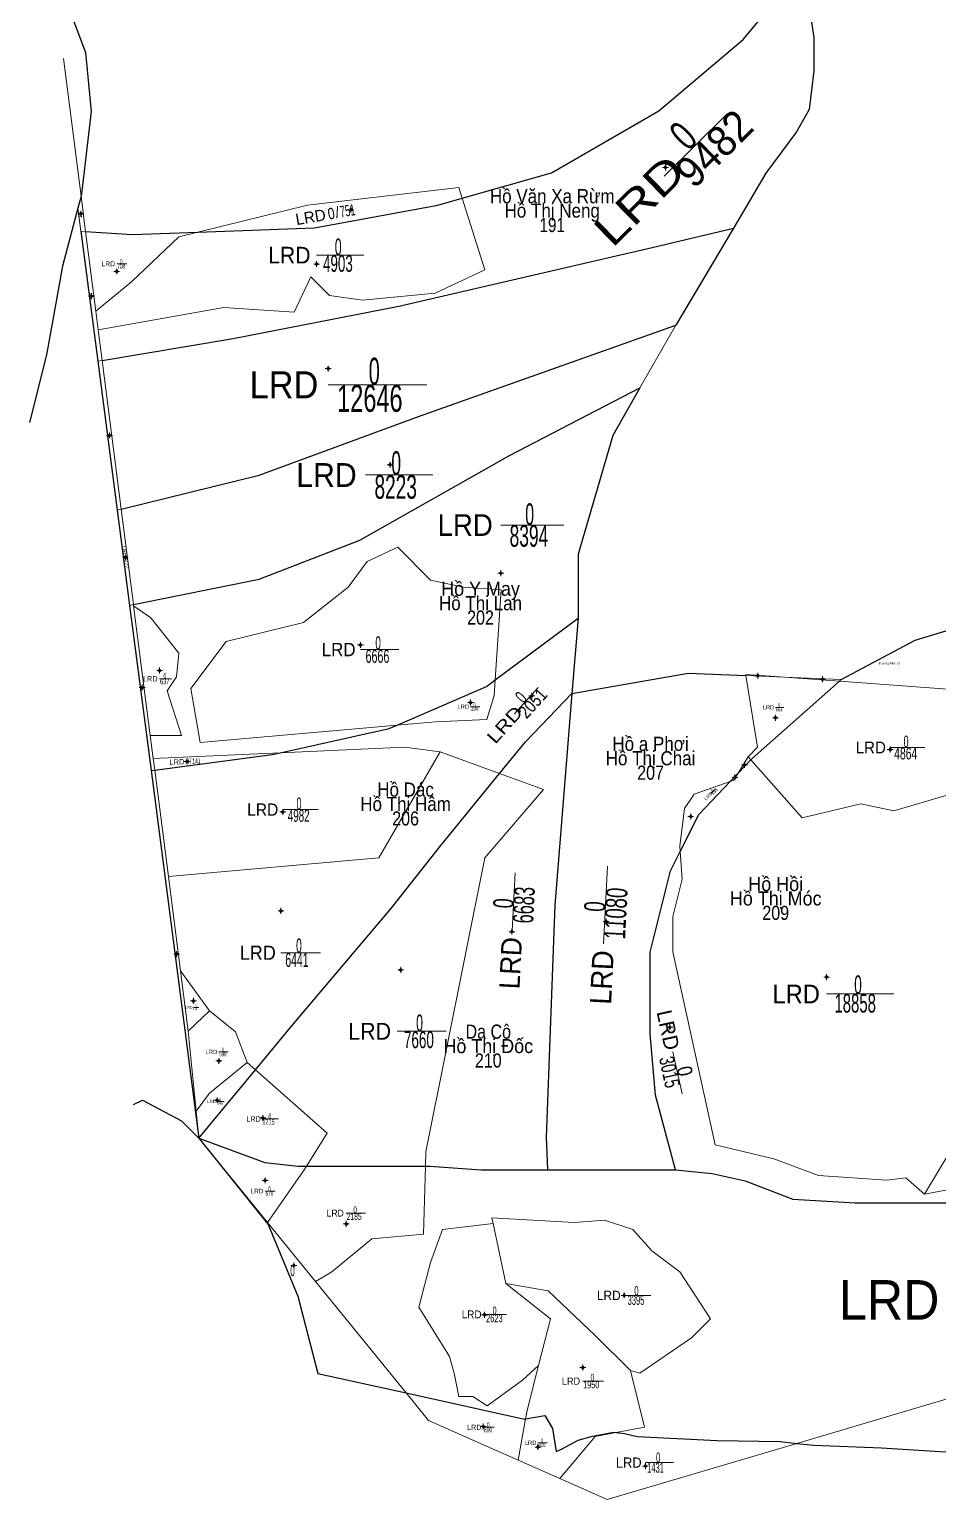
# Model space of a CAD drawing. Header units: metres. Extents: x 547480 to 554179, y 1840660 to 1842196.
# Drawn here: x 547693 to 548080, y 1840909 to 1841534 of the extents above; entities that cross this region are included whole.
import ezdxf
from ezdxf.enums import TextEntityAlignment as Align

# ---------------------------------------------------------------- set-up
doc = ezdxf.new("R2010")
doc.units = ezdxf.units.M
doc.header["$LTSCALE"] = 1.6
for name, color, linetype, lineweight in [('1', 7, 'Continuous', 13), ('10', 7, 'Continuous', 13), ('11', 7, 'Continuous', 13), ('12', 7, 'Continuous', 13), ('31', 7, 'Continuous', 25), ('32', 7, 'Continuous', 25), ('63', 7, 'Continuous', 13)]:
    doc.layers.add(name, color=color, linetype=linetype, lineweight=lineweight)
doc.layers.add('16', color=7, linetype='Continuous')

msp = doc.modelspace()

# ---------------------------------------------------------------- hatches: boundary and pattern name
at = {"layer": '11'}
for points in [[(547964.04, 1841475.37, 1), (547963.74, 1841475.37, 1)], [(547715.47, 1841455.65, 1), (547715.17, 1841455.65, 1)], [(547830.19, 1841457.36, 1), (547829.89, 1841457.36, 1)], [(547730.67, 1841431.19, 1), (547730.37, 1841431.19, 1)], [(547815.69, 1841434.29, 1), (547815.39, 1841434.29, 1)], [(547720, 1841420.64, 1), (547719.7, 1841420.64, 1)], [(547820.63, 1841389.83, 1), (547820.33, 1841389.83, 1)], [(547727.65, 1841361.48, 1), (547727.35, 1841361.48, 1)], [(547846.91, 1841348.95, 1), (547846.61, 1841348.95, 1)], [(547734.35, 1841309.63, 1), (547734.05, 1841309.63, 1)], [(547893.98, 1841302.89, 1), (547893.68, 1841302.89, 1)], [(547834.31, 1841272.37, 1), (547834.01, 1841272.37, 1)], [(547748.92, 1841261.47, 1), (547748.62, 1841261.47, 1)], [(548003.23, 1841259.27, 1), (548002.93, 1841259.27, 1)], [(548030.75, 1841257.8, 1), (548030.45, 1841257.8, 1)], [(547741.5, 1841254.25, 1), (547741.2, 1841254.25, 1)], [(547907.2, 1841250.74, 1), (547906.9, 1841250.74, 1)], [(547881.15, 1841247.87, 1), (547880.85, 1841247.87, 1)], [(548010.8, 1841241.43, 1), (548010.5, 1841241.43, 1)], [(548059.6, 1841227.91, 1), (548059.3, 1841227.91, 1)], [(547760.53, 1841222.83, 1), (547760.23, 1841222.83, 1)], [(547997.67, 1841221.36, 1), (547997.37, 1841221.36, 1)], [(547993.57, 1841216.08, 1), (547993.27, 1841216.08, 1)], [(547801.28, 1841201.37, 1), (547800.98, 1841201.37, 1)], [(547974.74, 1841199.45, 1), (547974.44, 1841199.45, 1)], [(547800.53, 1841159.33, 1), (547800.23, 1841159.33, 1)], [(547938.77, 1841154.79, 1), (547938.47, 1841154.79, 1)], [(547898.72, 1841150.48, 1), (547898.42, 1841150.48, 1)], [(547756.15, 1841140.95, 1), (547755.85, 1841140.95, 1)], [(547851.44, 1841134.22, 1), (547851.14, 1841134.22, 1)], [(548032.56, 1841131.19, 1), (548032.26, 1841131.19, 1)], [(547763.29, 1841121.04, 1), (547762.99, 1841121.04, 1)], [(547965.87, 1841109.87, 1), (547965.57, 1841109.87, 1)], [(547774.13, 1841095.51, 1), (547773.83, 1841095.51, 1)], [(547773.4, 1841078.8, 1), (547773.1, 1841078.8, 1)], [(547792.78, 1841071.28, 1), (547792.48, 1841071.28, 1)], [(547793.76, 1841044.77, 1), (547793.46, 1841044.77, 1)], [(547828.29, 1841026.25, 1), (547827.99, 1841026.25, 1)], [(547806, 1841008.57, 1), (547805.7, 1841008.57, 1)], [(547946.46, 1840995.87, 1), (547946.16, 1840995.87, 1)], [(547887.04, 1840987.63, 1), (547886.74, 1840987.63, 1)], [(547928.86, 1840965.17, 1), (547928.56, 1840965.17, 1)], [(547886.54, 1840940.13, 1), (547886.24, 1840940.13, 1)], [(547909.81, 1840931.41, 1), (547909.51, 1840931.41, 1)], [(547955.46, 1840923.31, 1), (547955.16, 1840923.31, 1)]]:
    msp.add_hatch(color=256, dxfattribs=at).paths.add_polyline_path(points)

# ---------------------------------------------------------------- linework, layer by layer
at = {"layer": '1'}
msp.add_lwpolyline([(547890.54, 1841026.4), (547869.01, 1841023.87), (547864.01, 1841009.87), (547859.01, 1840990.87), (547872.01, 1840969.87), (547874.01, 1840962.87), (547876.01, 1840952.87), (547882.01, 1840952.87), (547888.01, 1840948.87), (547903.01, 1840959.87), (547909.93, 1840966.04)], dxfattribs=at)
at = {"layer": '10'}
for p, q in [((547746.07, 1841224.08), (547800.02, 1841226.5)), ((547893.31, 1841217.67), (547868.01, 1841226.87)), ((547999.01, 1841224.87), (547994.8, 1841217.85)), ((547999.01, 1841224.87), (548000.2, 1841223.52)), ((547789.51, 1841091.79), (547786.01, 1841094.87)), ((547896.01, 1841000.87), (547890.54, 1841026.4)), ((547901.19, 1840925.85), (547904.38, 1840943.4)), ((547901.19, 1840925.85), (547918.97, 1840917.97))]:
    msp.add_line(p, q, dxfattribs=at)
for points in [[(547707.87, 1841521.65), (547715.38, 1841463.18), (547717.31, 1841448.13), (547721.66, 1841414.26), (547722.68, 1841406.32), (547724.35, 1841393.34), (547732.47, 1841330.06), (547737.67, 1841289.55), (547737.73, 1841289.07), (547744.81, 1841233.87), (547746.07, 1841224.08), (547746.7, 1841219.17), (547752.51, 1841173.88), (547757.65, 1841133.86), (547760.94, 1841108.22), (547764.31, 1841074.15), (547765.44, 1841062.73), (547794.67, 1841026.82), (547815.11, 1841001.73), (547853.62, 1840954.41)], [(547722.68, 1841406.32), (547776.01, 1841415.87), (547806.01, 1841413.87), (547813.01, 1841428.87), (547821.01, 1841420.87), (547835.01, 1841418.87), (547866.01, 1841421.87), (547887.01, 1841431.87), (547877.46, 1841462.26)], [(547877.46, 1841462.26), (547876.01, 1841466.87), (547811.63, 1841459.37), (547765.04, 1841447.85)], [(547765.04, 1841447.85), (547757.01, 1841445.87), (547737.01, 1841426.87), (547721.66, 1841414.26)], [(547891.45, 1841257.48), (547894.01, 1841295.87), (547878.01, 1841296.87), (547864.01, 1841299.87), (547850.01, 1841313.87), (547837.01, 1841307.87), (547829.01, 1841296.87), (547810.01, 1841281.87), (547777.01, 1841273.87), (547762.01, 1841253.87), (547766.01, 1841230.87), (547849.78, 1841238.27)], [(547737.73, 1841289.07), (547745.01, 1841283.87), (547757.01, 1841268.87), (547756.01, 1841258.87), (547752.01, 1841252.87), (547758.01, 1841233.87), (547744.81, 1841233.87)], [(547891.45, 1841257.48), (547891.01, 1841250.87), (547887.85, 1841240.73), (547866.06, 1841239.71), (547849.78, 1841238.27)], [(547998.1, 1841259.34), (547998.01, 1841259.87), (548014.5, 1841258.66)], [(547999.01, 1841224.87), (548003.01, 1841228.87), (547998.1, 1841259.34)], [(548014.5, 1841258.66), (548037.82, 1841256.94), (548118.36, 1841251.02), (548134.01, 1841249.87)], [(547868.01, 1841226.87), (547842.01, 1841181.87), (547752.51, 1841173.88)], [(547800.02, 1841226.5), (547853.01, 1841228.87), (547868.01, 1841226.87)], [(547861.84, 1841050.77), (547862.01, 1841056.87), (547887.01, 1841181.87), (547912.01, 1841210.87), (547893.31, 1841217.67)], [(547994.8, 1841217.85), (547993.01, 1841214.87), (547991.42, 1841214.31)], [(548000.2, 1841223.52), (548022.01, 1841198.87), (548047.01, 1841204.87), (548061.01, 1841201.87), (548085.01, 1841208.87), (548096.01, 1841201.87)], [(547991.42, 1841214.31), (547976.01, 1841208.87), (547972.01, 1841202.87), (547970.01, 1841186.87), (547970.17, 1841184.58)], [(548074.01, 1841038.87), (548095.01, 1841073.87), (548096.01, 1841201.87)], [(547970.17, 1841184.58), (547971.01, 1841172.87), (547967.01, 1841156.87), (547967.01, 1841141.87), (547985.01, 1841059.87), (548010.01, 1841053.87), (548029.01, 1841046.87), (548058.01, 1841044.87), (548066.01, 1841045.87), (548074.01, 1841038.87)], [(547770.01, 1841116.87), (547781.01, 1841107.87), (547786.01, 1841094.87)], [(547786.01, 1841094.87), (547770.01, 1841081.87), (547764.31, 1841074.15)], [(547811.2, 1841050.77), (547820.01, 1841064.87), (547789.51, 1841091.79)], [(547794.67, 1841026.82), (547810.01, 1841048.87), (547811.2, 1841050.77)], [(547815.11, 1841001.73), (547822.01, 1841005.87), (547839.01, 1841019.87), (547861.01, 1841021.87), (547861.84, 1841050.77)], [(548099.64, 1841045.13), (548095.01, 1841042.87), (548074.01, 1841038.87)], [(547890.54, 1841026.4), (547890.01, 1841028.87), (547925.01, 1841026.87), (547938.01, 1841027.87), (547950.01, 1841023.87), (547958.01, 1841014.87), (547970.01, 1841005.87), (547983.01, 1840985.87), (547975.01, 1840977.87), (547953.01, 1840962.87), (547949.01, 1840963.87)], [(547909.93, 1840966.04), (547915.01, 1840985.87), (547896.01, 1841000.87)], [(547896.01, 1841000.87), (547914.01, 1840997.87), (547934.01, 1840978.87), (547949.01, 1840963.87)], [(548019.7, 1840932.96), (548169.49, 1840977.35), (548208.63, 1840988.95), (548210.2, 1840989.41)], [(547904.38, 1840943.4), (547905.01, 1840946.87), (547909.93, 1840966.04)], [(547949.01, 1840963.87), (547955.01, 1840939.87), (547942.96, 1840937.57)], [(547853.62, 1840954.41), (547863.13, 1840942.73), (547901.19, 1840925.85)], [(547942.96, 1840937.57), (547934.01, 1840935.87), (547918.97, 1840917.97)], [(547918.97, 1840917.97), (547939.06, 1840909.06), (548019.7, 1840932.96)]]:
    msp.add_lwpolyline(points, dxfattribs=at)
at = {"layer": '10', "lineweight": 25}
for points in [[(547737.65, 1841077), (547741.47, 1841078.81), (547758.09, 1841070.13), (547765.44, 1841062.73)], [(547765.44, 1841062.73), (547794.95, 1841026.02), (547807.52, 1840995.57), (547816.04, 1840962.71), (547853.62, 1840954.41)], [(548019.7, 1840932.96), (548027.03, 1840932.17), (548055.8, 1840931.07), (548080.63, 1840929.53), (548093.95, 1840929.08), (548100.78, 1840927.54), (548108.38, 1840927.09), (548112.76, 1840925.34), (548118.77, 1840925.12), (548125.75, 1840923.77), (548138.61, 1840920.45), (548150.94, 1840916.04), (548156.94, 1840915.03), (548167.28, 1840914.43), (548169.49, 1840977.35)], [(547853.62, 1840954.41), (547903.88, 1840943.31), (547904.38, 1840943.4)], [(547904.38, 1840943.4), (547912.63, 1840944.85), (547915.89, 1840939.22), (547917.43, 1840929.47), (547919.69, 1840930.44), (547926.71, 1840934.36), (547932.9, 1840936.06), (547941.81, 1840937.7), (547942.96, 1840937.57)], [(547942.96, 1840937.57), (547946.45, 1840937.19), (547951.89, 1840935.9), (547985.85, 1840934.15), (548012.71, 1840933.71), (548019.7, 1840932.96)]]:
    msp.add_lwpolyline(points, dxfattribs=at)
at = {"layer": '11'}
for p, q in [((547963.26, 1841475.37), (547962.64, 1841475.37)), ((547963.89, 1841476.62), (547963.89, 1841476)), ((547963.89, 1841474.74), (547963.89, 1841474.12)), ((547965.14, 1841475.37), (547964.52, 1841475.37)), ((547714.7, 1841455.65), (547714.07, 1841455.65)), ((547715.32, 1841456.9), (547715.32, 1841456.28)), ((547715.32, 1841455.02), (547715.32, 1841454.4)), ((547716.57, 1841455.65), (547715.95, 1841455.65)), ((547829.42, 1841457.36), (547828.79, 1841457.36)), ((547830.04, 1841458.61), (547830.04, 1841457.98)), ((547830.04, 1841456.74), (547830.04, 1841456.11)), ((547831.29, 1841457.36), (547830.66, 1841457.36)), ((547729.9, 1841431.19), (547729.27, 1841431.19)), ((547730.52, 1841432.44), (547730.52, 1841431.82)), ((547730.52, 1841430.56), (547730.52, 1841429.94)), ((547731.77, 1841431.19), (547731.14, 1841431.19)), ((547814.92, 1841434.29), (547814.29, 1841434.29)), ((547815.54, 1841435.54), (547815.54, 1841434.92)), ((547815.54, 1841433.66), (547815.54, 1841433.04)), ((547816.79, 1841434.29), (547816.16, 1841434.29)), ((547719.22, 1841420.64), (547718.6, 1841420.64)), ((547719.85, 1841421.89), (547719.85, 1841421.26)), ((547719.85, 1841420.02), (547719.85, 1841419.39)), ((547721.1, 1841420.64), (547720.48, 1841420.64)), ((547819.86, 1841389.83), (547819.23, 1841389.83)), ((547820.48, 1841391.08), (547820.48, 1841390.46)), ((547820.48, 1841389.2), (547820.48, 1841388.58)), ((547821.73, 1841389.83), (547821.1, 1841389.83)), ((547726.88, 1841361.48), (547726.25, 1841361.48)), ((547727.5, 1841362.73), (547727.5, 1841362.1)), ((547728.75, 1841361.48), (547728.12, 1841361.48)), ((547727.5, 1841360.86), (547727.5, 1841360.23)), ((547846.14, 1841348.95), (547845.51, 1841348.95)), ((547846.76, 1841350.2), (547846.76, 1841349.58)), ((547848.01, 1841348.95), (547847.38, 1841348.95)), ((547846.76, 1841348.32), (547846.76, 1841347.7)), ((547733.57, 1841309.63), (547732.95, 1841309.63)), ((547734.2, 1841310.88), (547734.2, 1841310.26)), ((547734.2, 1841309), (547734.2, 1841308.38)), ((547735.45, 1841309.63), (547734.82, 1841309.63)), ((547893.2, 1841302.89), (547892.58, 1841302.89)), ((547893.83, 1841304.14), (547893.83, 1841303.52)), ((547893.83, 1841302.26), (547893.83, 1841301.64)), ((547895.08, 1841302.89), (547894.45, 1841302.89)), ((547833.54, 1841272.37), (547832.91, 1841272.37)), ((547834.16, 1841273.62), (547834.16, 1841273)), ((547834.16, 1841271.74), (547834.16, 1841271.12)), ((547835.41, 1841272.37), (547834.78, 1841272.37)), ((547748.14, 1841261.47), (547747.52, 1841261.47)), ((547748.77, 1841262.72), (547748.77, 1841262.1)), ((547750.02, 1841261.47), (547749.4, 1841261.47)), ((547741.35, 1841255.5), (547741.35, 1841254.88)), ((547748.77, 1841260.84), (547748.77, 1841260.22)), ((548002.45, 1841259.27), (548001.83, 1841259.27)), ((548003.08, 1841260.52), (548003.08, 1841259.9)), ((548003.08, 1841258.64), (548003.08, 1841258.02)), ((548004.33, 1841259.27), (548003.7, 1841259.27)), ((548029.98, 1841257.8), (548029.35, 1841257.8)), ((548030.6, 1841259.05), (548030.6, 1841258.42)), ((548030.6, 1841257.18), (548030.6, 1841256.55)), ((548031.85, 1841257.8), (548031.22, 1841257.8)), ((547740.72, 1841254.25), (547740.1, 1841254.25)), ((547741.35, 1841253.62), (547741.35, 1841253)), ((547742.6, 1841254.25), (547741.98, 1841254.25)), ((547881, 1841249.12), (547881, 1841248.5)), ((547906.42, 1841250.74), (547905.8, 1841250.74)), ((547907.05, 1841251.99), (547907.05, 1841251.36)), ((547907.05, 1841250.12), (547907.05, 1841249.49)), ((547908.3, 1841250.74), (547907.68, 1841250.74)), ((547880.38, 1841247.87), (547879.75, 1841247.87)), ((547881, 1841247.24), (547881, 1841246.62)), ((547882.25, 1841247.87), (547881.62, 1841247.87)), ((548010.65, 1841242.68), (548010.65, 1841242.06)), ((548010.02, 1841241.43), (548009.4, 1841241.43)), ((548010.65, 1841240.8), (548010.65, 1841240.18)), ((548011.9, 1841241.43), (548011.28, 1841241.43)), ((547760.38, 1841224.08), (547760.38, 1841223.46)), ((548058.82, 1841227.91), (548058.2, 1841227.91)), ((548059.45, 1841229.16), (548059.45, 1841228.54)), ((548059.45, 1841227.28), (548059.45, 1841226.66)), ((548060.7, 1841227.91), (548060.07, 1841227.91)), ((547759.76, 1841222.83), (547759.13, 1841222.83)), ((547760.38, 1841222.2), (547760.38, 1841221.58)), ((547761.63, 1841222.83), (547761, 1841222.83)), ((547996.9, 1841221.36), (547996.27, 1841221.36)), ((547997.52, 1841222.61), (547997.52, 1841221.98)), ((547997.52, 1841220.74), (547997.52, 1841220.11)), ((547998.77, 1841221.36), (547998.14, 1841221.36)), ((547992.8, 1841216.08), (547992.17, 1841216.08)), ((547993.42, 1841217.33), (547993.42, 1841216.7)), ((547993.42, 1841215.46), (547993.42, 1841214.83)), ((547994.67, 1841216.08), (547994.04, 1841216.08)), ((547800.5, 1841201.37), (547799.88, 1841201.37)), ((547801.13, 1841202.62), (547801.13, 1841202)), ((547801.13, 1841200.74), (547801.13, 1841200.12)), ((547802.38, 1841201.37), (547801.76, 1841201.37)), ((547973.96, 1841199.45), (547973.34, 1841199.45)), ((547974.59, 1841200.7), (547974.59, 1841200.08)), ((547974.59, 1841198.82), (547974.59, 1841198.2)), ((547975.84, 1841199.45), (547975.21, 1841199.45)), ((547799.76, 1841159.33), (547799.13, 1841159.33)), ((547800.38, 1841160.58), (547800.38, 1841159.96)), ((547800.38, 1841158.7), (547800.38, 1841158.08)), ((547801.63, 1841159.33), (547801, 1841159.33)), ((547938.62, 1841156.04), (547938.62, 1841155.42)), ((547897.95, 1841150.48), (547897.32, 1841150.48)), ((547898.57, 1841151.73), (547898.57, 1841151.1)), ((547898.57, 1841149.86), (547898.57, 1841149.23)), ((547899.82, 1841150.48), (547899.2, 1841150.48)), ((547938, 1841154.79), (547937.37, 1841154.79)), ((547938.62, 1841154.16), (547938.62, 1841153.54)), ((547939.87, 1841154.79), (547939.24, 1841154.79)), ((547755.38, 1841140.95), (547754.75, 1841140.95)), ((547756, 1841142.2), (547756, 1841141.58)), ((547756, 1841140.32), (547756, 1841139.7)), ((547757.25, 1841140.95), (547756.62, 1841140.95)), ((547850.66, 1841134.22), (547850.04, 1841134.22)), ((547851.29, 1841135.47), (547851.29, 1841134.84)), ((547851.29, 1841133.6), (547851.29, 1841132.97)), ((547852.54, 1841134.22), (547851.92, 1841134.22)), ((548031.78, 1841131.19), (548031.16, 1841131.19)), ((548032.41, 1841132.44), (548032.41, 1841131.82)), ((548032.41, 1841130.56), (548032.41, 1841129.94)), ((548033.66, 1841131.19), (548033.04, 1841131.19)), ((547762.52, 1841121.04), (547761.89, 1841121.04)), ((547763.14, 1841122.29), (547763.14, 1841121.66)), ((547763.14, 1841120.42), (547763.14, 1841119.79)), ((547764.39, 1841121.04), (547763.76, 1841121.04)), ((547965.1, 1841109.87), (547964.47, 1841109.87)), ((547965.72, 1841111.12), (547965.72, 1841110.5)), ((547965.72, 1841109.24), (547965.72, 1841108.62)), ((547966.97, 1841109.87), (547966.34, 1841109.87)), ((547773.36, 1841095.51), (547772.73, 1841095.51)), ((547773.98, 1841096.76), (547773.98, 1841096.14)), ((547773.98, 1841094.88), (547773.98, 1841094.26)), ((547775.23, 1841095.51), (547774.6, 1841095.51)), ((547773.25, 1841080.05), (547773.25, 1841079.42)), ((547772.62, 1841078.8), (547772, 1841078.8)), ((547773.25, 1841078.18), (547773.25, 1841077.55)), ((547774.5, 1841078.8), (547773.88, 1841078.8)), ((547792, 1841071.28), (547791.38, 1841071.28)), ((547792.63, 1841072.53), (547792.63, 1841071.9)), ((547792.63, 1841070.66), (547792.63, 1841070.03)), ((547793.88, 1841071.28), (547793.26, 1841071.28)), ((547792.98, 1841044.77), (547792.36, 1841044.77)), ((547793.61, 1841046.02), (547793.61, 1841045.4)), ((547793.61, 1841044.14), (547793.61, 1841043.52)), ((547794.86, 1841044.77), (547794.24, 1841044.77)), ((547827.52, 1841026.25), (547826.89, 1841026.25)), ((547828.14, 1841027.5), (547828.14, 1841026.88)), ((547828.14, 1841025.62), (547828.14, 1841025)), ((547829.39, 1841026.25), (547828.76, 1841026.25)), ((547805.22, 1841008.57), (547804.6, 1841008.57)), ((547805.85, 1841009.82), (547805.85, 1841009.2)), ((547805.85, 1841007.94), (547805.85, 1841007.32)), ((547807.1, 1841008.57), (547806.48, 1841008.57)), ((547945.69, 1840995.87), (547945.06, 1840995.87)), ((547946.31, 1840997.12), (547946.31, 1840996.5)), ((547946.31, 1840995.24), (547946.31, 1840994.62)), ((547947.56, 1840995.87), (547946.94, 1840995.87)), ((547886.26, 1840987.63), (547885.64, 1840987.63)), ((547886.89, 1840988.88), (547886.89, 1840988.26)), ((547886.89, 1840987), (547886.89, 1840986.38)), ((547888.14, 1840987.63), (547887.52, 1840987.63)), ((547928.08, 1840965.17), (547927.46, 1840965.17)), ((547928.71, 1840966.42), (547928.71, 1840965.8)), ((547928.71, 1840964.54), (547928.71, 1840963.92)), ((547929.96, 1840965.17), (547929.33, 1840965.17)), ((547885.76, 1840940.13), (547885.14, 1840940.13)), ((547886.39, 1840941.38), (547886.39, 1840940.76)), ((547886.39, 1840939.5), (547886.39, 1840938.88)), ((547887.64, 1840940.13), (547887.02, 1840940.13)), ((547909.04, 1840931.41), (547908.41, 1840931.41)), ((547909.66, 1840932.66), (547909.66, 1840932.04)), ((547909.66, 1840930.78), (547909.66, 1840930.16)), ((547910.91, 1840931.41), (547910.28, 1840931.41)), ((547955.31, 1840924.56), (547955.31, 1840923.94)), ((547954.69, 1840923.31), (547954.06, 1840923.31)), ((547955.31, 1840922.68), (547955.31, 1840922.06)), ((547956.56, 1840923.31), (547955.94, 1840923.31))]:
    msp.add_line(p, q, dxfattribs=at)
for points in [[(547963.89, 1841476), (547963.26, 1841475.37), (547963.89, 1841474.74), (547964.52, 1841475.37)], [(547715.32, 1841456.28), (547714.7, 1841455.65), (547715.32, 1841455.02), (547715.95, 1841455.65)], [(547830.04, 1841457.98), (547829.42, 1841457.36), (547830.04, 1841456.74), (547830.66, 1841457.36)], [(547730.52, 1841431.82), (547729.9, 1841431.19), (547730.52, 1841430.56), (547731.14, 1841431.19)], [(547815.54, 1841434.92), (547814.92, 1841434.29), (547815.54, 1841433.66), (547816.16, 1841434.29)], [(547719.85, 1841421.26), (547719.22, 1841420.64), (547719.85, 1841420.02), (547720.48, 1841420.64)], [(547820.48, 1841390.46), (547819.86, 1841389.83), (547820.48, 1841389.2), (547821.1, 1841389.83)], [(547727.5, 1841362.1), (547726.88, 1841361.48), (547727.5, 1841360.86), (547728.12, 1841361.48)], [(547846.76, 1841349.58), (547846.14, 1841348.95), (547846.76, 1841348.32), (547847.38, 1841348.95)], [(547734.2, 1841310.26), (547733.57, 1841309.63), (547734.2, 1841309), (547734.82, 1841309.63)], [(547893.83, 1841303.52), (547893.2, 1841302.89), (547893.83, 1841302.26), (547894.45, 1841302.89)], [(547834.16, 1841273), (547833.54, 1841272.37), (547834.16, 1841271.74), (547834.78, 1841272.37)], [(547748.77, 1841262.1), (547748.14, 1841261.47), (547748.77, 1841260.84), (547749.4, 1841261.47)], [(548003.08, 1841259.9), (548002.45, 1841259.27), (548003.08, 1841258.64), (548003.7, 1841259.27)], [(548030.6, 1841258.42), (548029.98, 1841257.8), (548030.6, 1841257.18), (548031.22, 1841257.8)], [(547741.35, 1841254.88), (547740.72, 1841254.25), (547741.35, 1841253.62), (547741.98, 1841254.25)], [(547907.05, 1841251.36), (547906.42, 1841250.74), (547907.05, 1841250.12), (547907.68, 1841250.74)], [(547881, 1841248.5), (547880.38, 1841247.87), (547881, 1841247.24), (547881.62, 1841247.87)], [(548010.65, 1841242.06), (548010.02, 1841241.43), (548010.65, 1841240.8), (548011.28, 1841241.43)], [(548059.45, 1841228.54), (548058.82, 1841227.91), (548059.45, 1841227.28), (548060.07, 1841227.91)], [(547760.38, 1841223.46), (547759.76, 1841222.83), (547760.38, 1841222.2), (547761, 1841222.83)], [(547997.52, 1841221.98), (547996.9, 1841221.36), (547997.52, 1841220.74), (547998.14, 1841221.36)], [(547993.42, 1841216.7), (547992.8, 1841216.08), (547993.42, 1841215.46), (547994.04, 1841216.08)], [(547801.13, 1841202), (547800.5, 1841201.37), (547801.13, 1841200.74), (547801.76, 1841201.37)], [(547974.59, 1841200.08), (547973.96, 1841199.45), (547974.59, 1841198.82), (547975.21, 1841199.45)], [(547800.38, 1841159.96), (547799.76, 1841159.33), (547800.38, 1841158.7), (547801, 1841159.33)], [(547938.62, 1841155.42), (547938, 1841154.79), (547938.62, 1841154.16), (547939.24, 1841154.79)], [(547898.57, 1841151.1), (547897.95, 1841150.48), (547898.57, 1841149.86), (547899.2, 1841150.48)], [(547756, 1841141.58), (547755.38, 1841140.95), (547756, 1841140.32), (547756.62, 1841140.95)], [(547851.29, 1841134.84), (547850.66, 1841134.22), (547851.29, 1841133.6), (547851.92, 1841134.22)], [(548032.41, 1841131.82), (548031.78, 1841131.19), (548032.41, 1841130.56), (548033.04, 1841131.19)], [(547763.14, 1841121.66), (547762.52, 1841121.04), (547763.14, 1841120.42), (547763.76, 1841121.04)], [(547965.72, 1841110.5), (547965.1, 1841109.87), (547965.72, 1841109.24), (547966.34, 1841109.87)], [(547773.98, 1841096.14), (547773.36, 1841095.51), (547773.98, 1841094.88), (547774.6, 1841095.51)], [(547773.25, 1841079.42), (547772.62, 1841078.8), (547773.25, 1841078.18), (547773.88, 1841078.8)], [(547792.63, 1841071.9), (547792, 1841071.28), (547792.63, 1841070.66), (547793.26, 1841071.28)], [(547793.61, 1841045.4), (547792.98, 1841044.77), (547793.61, 1841044.14), (547794.24, 1841044.77)], [(547828.14, 1841026.88), (547827.52, 1841026.25), (547828.14, 1841025.62), (547828.76, 1841026.25)], [(547805.85, 1841009.2), (547805.22, 1841008.57), (547805.85, 1841007.94), (547806.48, 1841008.57)], [(547946.31, 1840996.5), (547945.69, 1840995.87), (547946.31, 1840995.24), (547946.94, 1840995.87)], [(547886.89, 1840988.26), (547886.26, 1840987.63), (547886.89, 1840987), (547887.52, 1840987.63)], [(547928.71, 1840965.8), (547928.08, 1840965.17), (547928.71, 1840964.54), (547929.33, 1840965.17)], [(547886.39, 1840940.76), (547885.76, 1840940.13), (547886.39, 1840939.5), (547887.02, 1840940.13)], [(547909.66, 1840932.04), (547909.04, 1840931.41), (547909.66, 1840930.78), (547910.28, 1840931.41)], [(547955.31, 1840923.94), (547954.69, 1840923.31), (547955.31, 1840922.68), (547955.94, 1840923.31)]]:
    msp.add_lwpolyline(points, close=True, dxfattribs=at)
for centre in [(547963.89, 1841475.37), (547715.32, 1841455.65), (547830.04, 1841457.36), (547730.52, 1841431.19), (547815.54, 1841434.29), (547719.85, 1841420.64), (547820.48, 1841389.83), (547727.5, 1841361.48), (547846.76, 1841348.95), (547734.2, 1841309.63), (547893.83, 1841302.89), (547834.16, 1841272.37), (547748.77, 1841261.47), (548003.08, 1841259.27), (548030.6, 1841257.8), (547741.35, 1841254.25), (547907.05, 1841250.74), (547881, 1841247.87), (548010.65, 1841241.43), (548059.45, 1841227.91), (547760.38, 1841222.83), (547997.52, 1841221.36), (547993.42, 1841216.08), (547801.13, 1841201.37), (547974.59, 1841199.45), (547800.38, 1841159.33), (547938.62, 1841154.79), (547898.57, 1841150.48), (547756, 1841140.95), (547851.29, 1841134.22), (548032.41, 1841131.19), (547763.14, 1841121.04), (547965.72, 1841109.87), (547773.98, 1841095.51), (547773.25, 1841078.8), (547792.63, 1841071.28), (547793.61, 1841044.77), (547828.14, 1841026.25), (547805.85, 1841008.57), (547946.31, 1840995.87), (547886.89, 1840987.63), (547928.71, 1840965.17), (547886.39, 1840940.13), (547909.66, 1840931.41), (547955.31, 1840923.31)]:
    msp.add_circle(centre, 0.15, dxfattribs=at)
at = {"layer": '12'}
for p, q in [((547714, 1841457.98), (547715.26, 1841448.26)), ((547715.26, 1841448.26), (547717.31, 1841448.13)), ((547722.45, 1841393.02), (547724.35, 1841393.34)), ((547730.7, 1841329.62), (547732.47, 1841330.06)), ((547735.96, 1841289.2), (547737.67, 1841289.55)), ((548037.82, 1841256.94), (548038.62, 1841257.65))]:
    msp.add_line(p, q, dxfattribs=at)
for points in [[(547968.33, 1841408.35), (547966.11, 1841404.61), (547953.03, 1841381.7)], [(547998.1, 1841259.34), (548014.5, 1841258.66), (548038.62, 1841257.65)], [(547991.42, 1841214.31), (547994.8, 1841217.85), (548000.2, 1841223.52)]]:
    msp.add_lwpolyline(points, dxfattribs=at)
at = {"layer": '31'}
for points in [[(547699.63, 1841568.34), (547708.11, 1841548.87), (547717.23, 1841524.17), (547719.72, 1841499.13), (547715.62, 1841464.1), (547715.38, 1841463.18), (547714, 1841457.98)], [(547714, 1841457.98), (547707.51, 1841433.46), (547700.72, 1841395.65), (547693.4, 1841366.87)]]:
    msp.add_lwpolyline(points, dxfattribs=at)
at = {"layer": '32'}
for p, q in [((547745.11, 1841218.96), (547746.7, 1841219.17)), ((547765.44, 1841062.73), (547789.51, 1841091.79)), ((547913.75, 1841049.21), (547968.17, 1841049.21))]:
    msp.add_line(p, q, dxfattribs=at)
for points in [[(547877.46, 1841462.26), (547915.45, 1841473.12), (547961.04, 1841499.38), (547996.95, 1841529.78), (548019.94, 1841557.39)], [(548019.94, 1841557.39), (548024.96, 1841543.59), (548027, 1841530.67), (548027, 1841516.38), (548024.96, 1841500.06), (548019.52, 1841490.54), (548006.61, 1841472.86), (547992.81, 1841449.6), (547968.33, 1841408.35)], [(547765.04, 1841447.85), (547814.62, 1841449.63), (547867.11, 1841459.3), (547877.46, 1841462.26)], [(547724.35, 1841393.34), (547780.09, 1841402.64), (547850.53, 1841416.46), (547958.27, 1841441.34), (547992.81, 1841449.6)], [(547715.26, 1841448.26), (547722.45, 1841393.02), (547730.7, 1841329.62), (547735.96, 1841289.2), (547745.11, 1841218.96), (547765.44, 1841062.73)], [(547717.31, 1841448.13), (547737.27, 1841446.86), (547765.04, 1841447.85)], [(547732.47, 1841330.06), (547791.14, 1841344.6), (547858.82, 1841369.47), (547968.33, 1841408.35)], [(547737.67, 1841289.55), (547791.14, 1841300.37), (547833.96, 1841316.96), (547897.5, 1841352.89), (547953.03, 1841381.7)], [(547953.03, 1841381.7), (547941.47, 1841361.47), (547926.68, 1841310.93), (547926.68, 1841283.81), (547924.09, 1841251.75)], [(548038.62, 1841257.65), (548070.08, 1841274.47), (548101.79, 1841284.1), (548123.22, 1841288.36), (548118.36, 1841251.02), (548115.48, 1841228.96)], [(547849.78, 1841238.27), (547887.83, 1841254.77), (547891.45, 1841257.48), (547926.68, 1841283.81)], [(547924.09, 1841251.75), (547973.5, 1841260.37), (547998.1, 1841259.34)], [(548000.2, 1841223.52), (548000.73, 1841224.07), (548037.82, 1841256.94)], [(547893.31, 1841217.67), (547904.3, 1841231.12), (547924.09, 1841251.75)], [(547924.09, 1841251.75), (547916.83, 1841161.78), (547913.13, 1841063.17), (547913.75, 1841049.21)], [(547800.02, 1841226.5), (547846.39, 1841236.8), (547849.78, 1841238.27)], [(547746.7, 1841219.17), (547796.66, 1841225.75), (547800.02, 1841226.5)], [(547789.51, 1841091.79), (547804.98, 1841110.47), (547847.07, 1841160.15), (547868.36, 1841187.12), (547893.31, 1841217.67)], [(547970.17, 1841184.58), (547977.99, 1841200.23), (547991.42, 1841214.31)], [(547968.17, 1841049.21), (547959.58, 1841081.05), (547957.41, 1841107.05), (547957.41, 1841141.72), (547966.08, 1841176.39), (547970.17, 1841184.58)], [(547765.44, 1841062.73), (547793.56, 1841052.33), (547807.59, 1841050.77), (547811.2, 1841050.77), (547861.84, 1841050.77)], [(547861.84, 1841050.77), (547863.72, 1841050.77), (547885.54, 1841049.21), (547913.75, 1841049.21)], [(547968.17, 1841049.21), (547983.77, 1841047.65), (547997.8, 1841044.53), (548018.07, 1841036.73), (548044.57, 1841035.17), (548099.14, 1841035.17)]]:
    msp.add_lwpolyline(points, dxfattribs=at)
at = {"layer": '32', "lineweight": 13}
msp.add_lwpolyline([(547760.94, 1841108.22), (547770.01, 1841116.87), (547757.65, 1841133.86)], dxfattribs=at)
at = {"layer": '63'}
for p, q in [((547963.26, 1841471.62), (547990.15, 1841498.1)), ((547715.4, 1841455.08), (547715.51, 1841454.2)), ((547815.54, 1841438.07), (547835.61, 1841438.07)), ((547730.52, 1841434.41), (547734.88, 1841434.41)), ((547820.48, 1841382.97), (547862.33, 1841382.97)), ((547836.26, 1841344.62), (547864.89, 1841344.62)), ((547893.83, 1841323.35), (547920.63, 1841323.35)), ((547834.16, 1841270.42), (547850.56, 1841270.42)), ((547748.77, 1841258.02), (547753.86, 1841258.02)), ((547899.66, 1841243.04), (547909.75, 1841254.22)), ((547881, 1841246.11), (547884.87, 1841246.11)), ((548010.65, 1841245.84), (548014.21, 1841245.84)), ((548059.45, 1841228.78), (548074.16, 1841228.78)), ((547997.47, 1841221.41), (547997.57, 1841221.58)), ((547983.2, 1841209.27), (547985.1, 1841211.26)), ((547993.43, 1841216.01), (547993.5, 1841216.09)), ((547801.13, 1841202.39), (547816.17, 1841202.39)), ((547898.73, 1841150.87), (547899.99, 1841175.43)), ((547937.54, 1841145.36), (547939.22, 1841178.27)), ((547800.38, 1841141.53), (547817.12, 1841141.53)), ((548032.41, 1841124), (548060.97, 1841124)), ((547763.14, 1841118.32), (547765.38, 1841118.32)), ((547849.79, 1841108.13), (547870.55, 1841108.13)), ((547773.98, 1841099.36), (547777.88, 1841099.36)), ((547967.02, 1841099.4), (547970.95, 1841081.53)), ((547773.25, 1841078.33), (547776.19, 1841078.33)), ((547792.63, 1841070.86), (547799.31, 1841070.86)), ((547793.61, 1841040.22), (547797.85, 1841040.22)), ((547828.14, 1841030.84), (547836.37, 1841030.84)), ((547946.31, 1840995.84), (547957.7, 1840995.84)), ((547886.89, 1840987.79), (547896.3, 1840987.79)), ((547928.71, 1840959.41), (547937.59, 1840959.41)), ((547886.39, 1840939.79), (547891.1, 1840939.79)), ((547909.66, 1840933.21), (547913.53, 1840933.21)), ((547955.31, 1840924.8), (547967.29, 1840924.8))]:
    msp.add_line(p, q, dxfattribs=at)

# ---------------------------------------------------------------- texts
at = {"layer": '16', "width": 0.9}
msp.add_text('Đường Mac ca', height=1, dxfattribs=at).set_placement((548059.095, 1841264.11), align=Align.CENTER)
at = {"layer": '32'}
for s, width, p in [('Hồ Văn Xa Rừm', 0.9, (547915.715, 1841460.16)), ('Hồ Thị Neng', 0.9, (547915.725, 1841454.03)), ('191', 0.8, (547915.725, 1841447.9)), ('Hồ Y May', 0.95, (547885.235, 1841293.27)), ('Hồ Thị Lan', 0.9, (547885.23, 1841287.14)), ('202', 0.85, (547885.23, 1841281.01)), ('Hồ a Phơi', 0.9, (547957.525, 1841227.35)), ('Hồ Thị Chai', 0.9, (547957.525, 1841221.22)), ('207', 0.85, (547957.53, 1841215.09)), ('Hồ Dác', 0.9, (547853.36, 1841207.9)), ('Hồ Thị Hâm', 0.9, (547853.36, 1841201.77)), ('206', 0.85, (547853.36, 1841195.64)), ('Hồ Hồi', 0.95, (548010.76, 1841167.75)), ('Hồ Thị Móc', 0.95, (548010.755, 1841161.62)), ('209', 0.85, (548010.76, 1841155.49)), ('Da Cô', 0.85, (547888.53, 1841105)), ('Hồ Thị Đốc', 0.95, (547888.525, 1841098.87)), ('210', 0.85, (547888.53, 1841092.74))]:
    msp.add_text(s, height=6, dxfattribs=dict(at, width=width)).set_placement(p, align=Align.CENTER)
at = {"layer": '63'}
for p in [(547707.875, 1841521.65), (547693.405, 1841366.87), (547737.655, 1841077)]:
    msp.add_text('D', height=0.01, dxfattribs=at).set_placement(p, align=Align.CENTER)
for s, height, rotation, width, p in [('9482', 13.04, 44.564, 0.95, (547989.11, 1841478.77)), ('0', 13.04, 44.564, 0.7, (547976.022, 1841484.186)), ('25', 0.64, 277.308, 0.65, (547714.81, 1841454.606)), ('0', 0.64, 277.308, 0.75, (547715.452, 1841454.686)), ('0', 4.82, 9.726, 0.8, (547822.133, 1841453.412)), ('0', 1.75, 277.315, 0.75, (547733.421, 1841308.751)), ('0', 5.43, 47.913, 0.7, (547904.445, 1841248.336)), ('2051', 5.43, 47.913, 0.85, (547909.455, 1841245.785)), ('0', 2.31, 2.568, 0.65, (547760.723, 1841221.704)), ('0', 0.3, 59.048, 1.4, (547997.55, 1841221.543)), ('7', 0.3, 59.048, 1.25, (547997.804, 1841221.373)), ('0', 1.27, 46.354, 0.7, (547984.075, 1841210.196)), ('156', 1.27, 46.354, 1.05, (547985.257, 1841209.587)), ('0', 0.15, 46.325, 0.65, (547993.456, 1841216.037)), ('2', 0.15, 46.325, 0.65, (547993.566, 1841215.937)), ('6683', 8.68, 87.077, 0.6, (547907.968, 1841161.584)), ('11080', 9.05, 87.077, 0.65, (547947.246, 1841158.024)), ('0', 8.68, 87.077, 0.65, (547899.325, 1841162.339)), ('0', 9.05, 87.077, 0.65, (547938.34, 1841160.969)), ('3015', 6.4, 282.381, 0.7, (547962.506, 1841090.121)), ('0', 6.4, 282.381, 0.85, (547968.981, 1841090.531))]:
    msp.add_text(s, height=height, rotation=rotation, dxfattribs=dict(at, width=width)).set_placement(p, align=Align.CENTER)
for height, rotation, width, p in [(13.04, 44.564, 1.3, (547973.59, 1841472.63)), (5.43, 47.913, 1.25, (547903.631, 1841243.38)), (2.31, 2.568, 0.95, (547759.396, 1841221.644)), (0.2999, 59.048, 1.15, (547997.637, 1841221.386)), (0.15, 46.325, 1.35, (547993.549, 1841216.026)), (1.27, 46.354, 1.3, (547984.166, 1841209.363)), (8.68, 87.077, 0.95, (547902.922, 1841147.927)), (9.05, 87.077, 0.95, (547941.911, 1841142.299))]:
    msp.add_text('LRD', height=height, rotation=rotation, dxfattribs=dict(at, width=width)).set_placement(p, align=Align.RIGHT)
for height, rotation, p in [(0.64, 277.308, (547715.055, 1841455.191)), (4.82, 9.726, (547819.746, 1841452.998)), (1.75, 277.315, (547733.316, 1841309.673)), (6.4, 282.381, (547963.7, 1841099.632))]:
    msp.add_text('LRD', height=height, rotation=rotation, dxfattribs=at).set_placement(p, align=Align.RIGHT)
for s, height, rotation, width, p in [('/', 4.82, 9.726, 0.9, (547823.92, 1841453.72)), ('751', 4.82, 9.726, 0.6, (547825.9, 1841454.06)), ('/', 1.75, 277.315, 0.75, (547733.52, 1841308.06)), ('72', 1.75, 277.315, 0.7, (547733.61, 1841307.33)), ('/', 2.31, 2.568, 0.55, (547761.74, 1841221.75)), ('141', 2.31, 2.568, 0.55, (547762.71, 1841221.79))]:
    msp.add_text(s, height=height, rotation=rotation, dxfattribs=dict(at, width=width)).set_placement(p)
for s, height, width, p in [('0', 7.09, 0.55, (547824.72, 1841438.07)), ('0', 2.05, 0.55, (547732.46, 1841434.41)), ('4903', 7.09, 0.6, (547824.585, 1841430.98)), ('708', 2.05, 0.6, (547732.42, 1841432.37)), ('0', 2.37, 0.55, (547719.57, 1841419.49)), ('0', 11.51, 0.55, (547840.04, 1841382.97)), ('12646', 11.51, 0.65, (547838.18, 1841371.47)), ('0', 10.11, 0.55, (547849.37, 1841344.62)), ('8223', 10.11, 0.6, (547849.165, 1841334.51)), ('0', 9.23, 0.55, (547906.13, 1841323.35)), ('8394', 9.23, 0.6, (547905.82, 1841314.12)), ('0', 5.66, 0.55, (547841.675, 1841270.42)), ('6666', 5.66, 0.6, (547841.4, 1841264.76)), ('637', 2.37, 0.6, (547750.945, 1841255.65)), ('0', 2.37, 0.55, (547751.03, 1841258.02)), ('294', 1.79, 0.6, (547882.69, 1841244.32)), ('0', 1.79, 0.55, (547882.72, 1841246.11)), ('663', 1.7, 0.6, (548012.165, 1841244.14)), ('0', 1.7, 0.55, (548012.23, 1841245.84)), ('0', 5.06, 0.55, (548066.21, 1841228.78)), ('4864', 5.06, 0.65, (548066.03, 1841223.71)), ('0', 5.2, 0.55, (547808.035, 1841202.39)), ('4982', 5.2, 0.6, (547807.915, 1841197.19)), ('0', 6.03, 0.55, (547808.025, 1841141.53)), ('6441', 6.03, 0.55, (547807.165, 1841135.5)), ('0', 7.91, 0.55, (548045.745, 1841124)), ('18858', 7.91, 0.6, (548044.545, 1841116.09)), ('131', 1.1, 0.55, (547763.845, 1841117.22)), ('0', 1.1, 0.55, (547764.12, 1841118.32)), ('0', 7.15, 0.55, (547859.315, 1841108.13)), ('7660', 7.15, 0.6, (547859.03, 1841100.98)), ('598', 1.83, 0.6, (547775.685, 1841097.53)), ('0', 1.83, 0.55, (547775.715, 1841099.36)), ('248', 1.38, 0.6, (547774.53, 1841076.95)), ('0', 1.38, 0.55, (547774.55, 1841078.33)), ('1215', 2.34, 0.6, (547795.07, 1841068.52)), ('0', 2.34, 0.55, (547795.685, 1841070.86)), ('576', 1.96, 0.6, (547795.445, 1841038.26)), ('0', 1.96, 0.55, (547795.495, 1841040.22)), ('2185', 2.88, 0.6, (547831.495, 1841027.97)), ('0', 2.88, 0.55, (547831.91, 1841030.84)), ('0', 4.64, 0.55, (547805.305, 1841004.03)), ('0', 3.99, 0.55, (547951.535, 1840995.84)), ('3395', 3.99, 0.6, (547951.35, 1840991.85)), ('2623', 3.32, 0.6, (547891.105, 1840984.47)), ('0', 3.32, 0.55, (547891.2, 1840987.79)), ('0', 3.06, 0.55, (547932.785, 1840959.41)), ('1950', 3.06, 0.6, (547932.33, 1840956.35)), ('600', 2.18, 0.6, (547888.43, 1840937.62)), ('0', 2.18, 0.55, (547888.48, 1840939.79)), ('426', 1.79, 0.6, (547911.335, 1840931.42)), ('0', 1.79, 0.55, (547911.38, 1840933.21)), ('1431', 4.32, 0.55, (547959.64, 1840920.48)), ('0', 4.32, 0.55, (547960.775, 1840924.8))]:
    msp.add_text(s, height=height, dxfattribs=dict(at, width=width)).set_placement(p, align=Align.CENTER)
at = {"layer": '63', "width": 0.95}
for height, p in [(7.09, (547812.94, 1841434.53)), (2.05, (547729.76, 1841433.39)), (11.51, (547816.27, 1841377.22)), (10.11, (547832.57, 1841339.56)), (9.23, (547890.45, 1841318.73)), (5.66, (547832.09, 1841267.59)), (2.37, (547747.9, 1841256.84)), (1.79, (547880.34, 1841245.22)), (1.7, (548010.02, 1841244.99)), (5.06, (548057.6, 1841226.25)), (5.2, (547799.23, 1841199.79)), (6.03, (547798.17, 1841138.52)), (7.91, (548029.51, 1841120.04)), (1.1, (547762.73, 1841117.77)), (7.15, (547847.17, 1841104.56)), (1.83, (547773.31, 1841098.44)), (1.38, (547772.75, 1841077.64)), (2.34, (547791.77, 1841069.69)), (1.96, (547792.89, 1841039.24)), (2.88, (547827.09, 1841029.4)), (16.8, (548080.35, 1840985.56)), (3.99, (547944.84, 1840993.84)), (3.32, (547885.66, 1840986.13)), (3.06, (547927.59, 1840957.88)), (2.18, (547885.59, 1840938.71)), (1.79, (547908.99, 1840932.32)), (4.32, (547953.73, 1840922.64))]:
    msp.add_text('LRD', height=height, dxfattribs=at).set_placement(p, align=Align.RIGHT)

doc.saveas('drawing.dxf')
